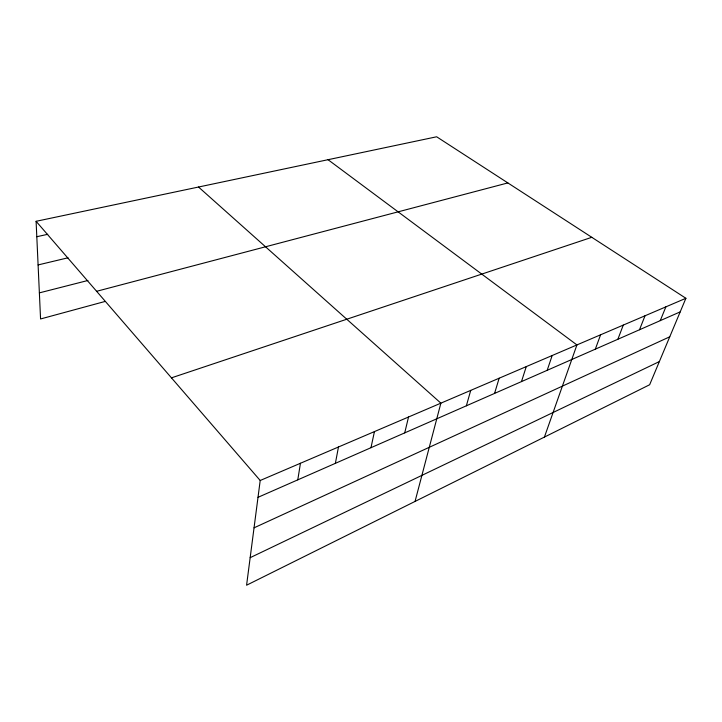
<?xml version="1.0" encoding="UTF-8"?>
<svg xmlns="http://www.w3.org/2000/svg" width="722" height="722" viewBox="0 0 722 722"><rect width="100%" height="100%" fill="white"/><g stroke="black" fill="none" stroke-linecap="round" stroke-linejoin="round"><path stroke-width="1.08" d="M36.1 221.302L260.2 480.491L246.581 585.217L649.647 384.745L685.9 298.285L436.648 136.783L36.1 221.302L40.567 318.962L105.051 301.462M297.78 479.85L300.451 463.262M335.378 463.334L338.474 446.99M370.973 447.703L374.447 431.585M404.726 432.875L408.535 417M415.051 501.429L440.88 403.156L198.523 187.025M466.358 405.809L470.726 390.385M494.561 393.418L499.155 378.211M521.474 381.595L526.275 366.605M547.195 370.296L552.168 355.522M544.415 437.09L576.923 344.926L328.05 159.697M595.325 349.159L600.596 334.791M617.87 339.25L623.276 325.09M639.502 329.746L645.017 315.785M660.26 320.631L665.874 306.859M250.155 557.682L659.366 361.569M254.036 527.836L669.745 336.804M258.007 497.323L680.205 311.877M260.2 480.491L685.9 298.285M171.448 377.85L591.796 237.312M96.622 291.3L507.855 182.919M39.376 292.87L87.922 280.479M38.095 264.929L68.03 257.799M36.804 236.717L47.715 234.307"/></g></svg>
